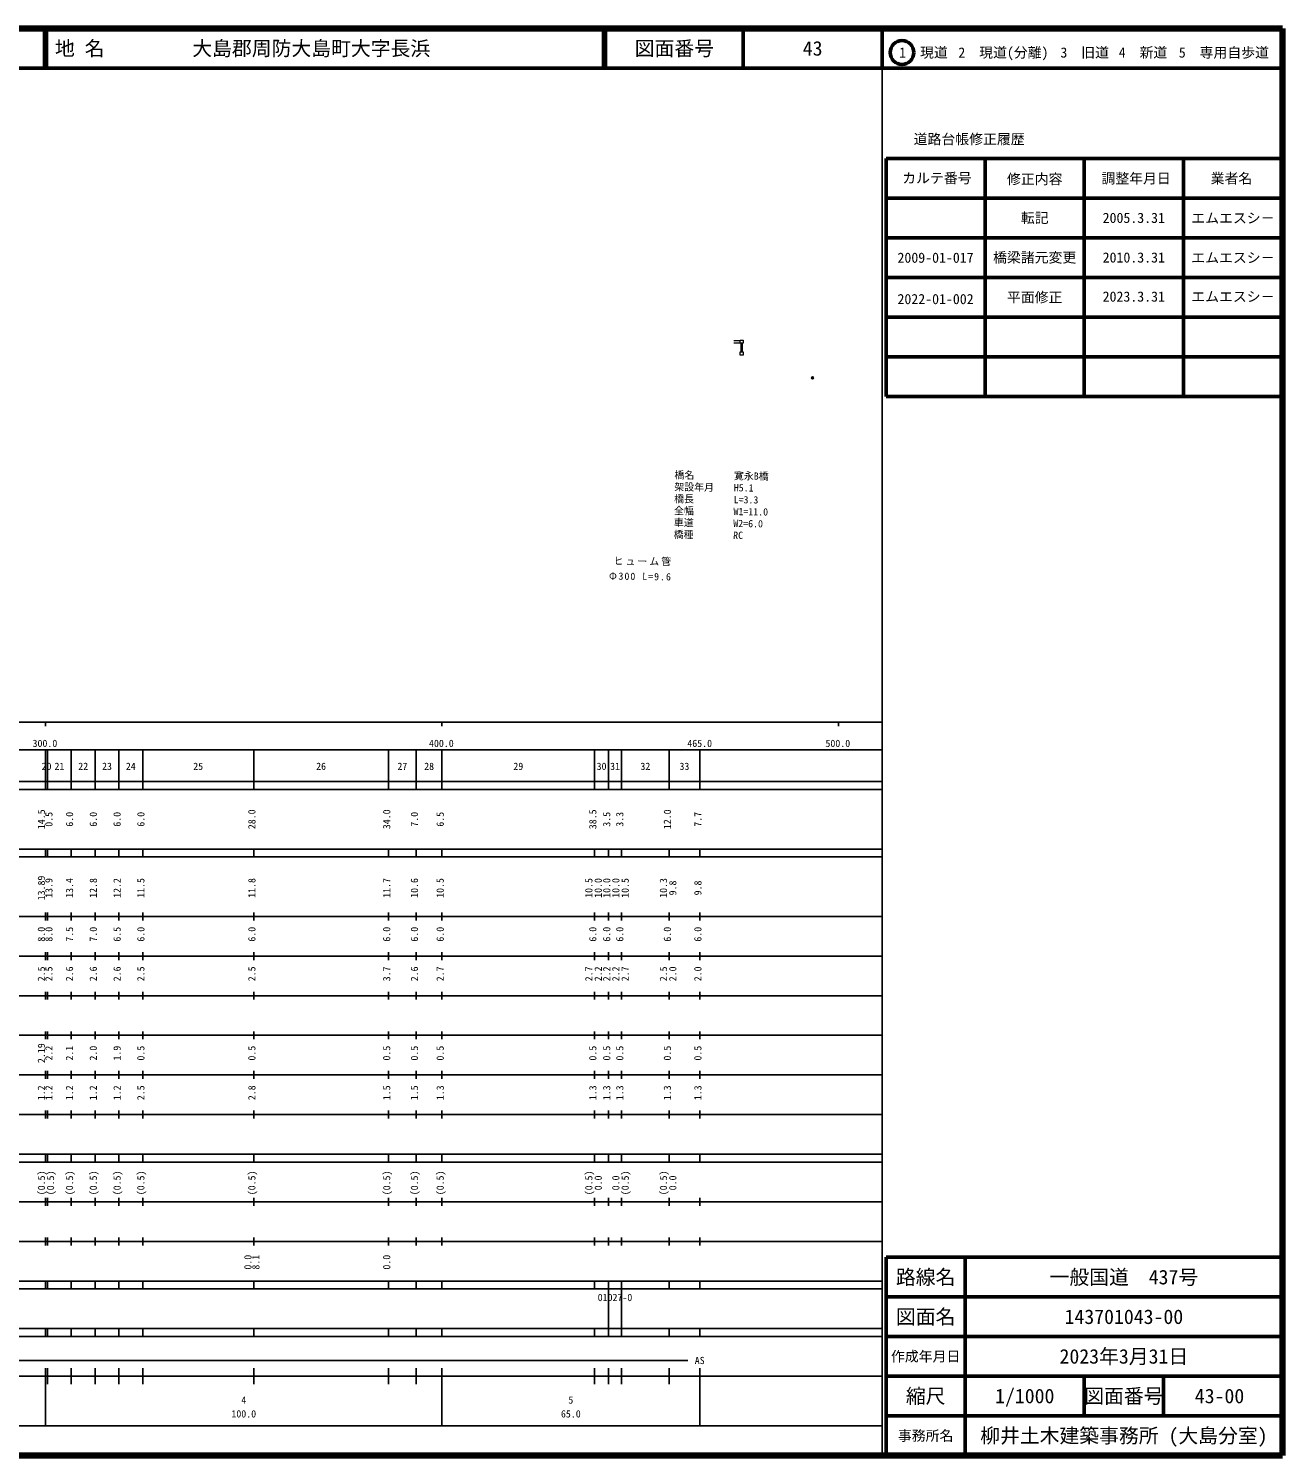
# Model space of a CAD drawing. Units: millimetres on the paper, with parts at other scales. Extents: x 40 to 680, y 20 to 380.
# Drawn here: x 363.7 to 680, y 20 to 380 of the extents above; entities that cross this region are included whole.
import ezdxf
from ezdxf.enums import TextEntityAlignment as Align

# ---------------------------------------------------------------- set-up
doc = ezdxf.new("R2010")
doc.units = ezdxf.units.MM
doc.header["$PDMODE"] = 32
doc.header["$PDSIZE"] = 0.5
for name, color, linetype, lineweight in [('M-BGD', 7, 'Continuous', 13), ('M-TTL', 2, 'Continuous', 140), ('M-TTL-BAND', 7, 'Continuous', 25), ('M-TTL-FRAM', 2, 'Continuous', 50), ('M-TTL-LINE', 7, 'Continuous', 50)]:
    doc.layers.add(name, color=color, linetype=linetype, lineweight=lineweight)
for name, color, linetype in [('M-OTRS', 6, 'Continuous'), ('M-STR-HTXT', 7, 'Continuous'), ('M-TTL-TXT', 7, 'Continuous')]:
    doc.layers.add(name, color=color, linetype=linetype)
doc.styles.add('ＭＳ ゴシック', font='')
doc.styles.get('ＭＳ ゴシック').set_extended_font_data('MS Gothic')

msp = doc.modelspace()

# ---------------------------------------------------------------- linework, layer by layer
at = {"layer": 'M-BGD'}
for p, q in [((541.603, 300.714), (543.171, 300.714)), ((543.177, 301.214), (541.609, 301.214)), ((543.342, 300.569), (543.342, 298.409)), ((543.842, 298.409), (543.842, 300.586))]:
    msp.add_line(p, q, dxfattribs=at)
for points in [[(543.177, 300.586), (543.177, 301.417), (543.934, 301.417), (543.934, 300.586)], [(543.233, 297.579), (543.233, 298.409), (543.989, 298.409), (543.989, 297.579)]]:
    msp.add_lwpolyline(points, close=True, dxfattribs=at)
at = {"layer": 'M-OTRS'}
for p in [(561.488, 291.852), (561.488, 291.851)]:
    msp.add_point(p, dxfattribs=at)
at = {"layer": 'M-TTL'}
for p, q in [((680, 380), (40, 380)), ((680, 20), (680, 380)), ((40, 20), (680, 20))]:
    msp.add_line(p, q, dxfattribs=at)
at = {"layer": 'M-TTL-BAND'}
for p, q in [((579, 20), (579, 370)), ((40, 205), (579, 205)), ((368, 205), (368, 204)), ((468, 205), (468, 204)), ((568, 205), (568, 204)), ((68, 198), (579, 198)), ((368, 188), (368, 198)), ((368.5, 188), (368.5, 198)), ((374.5, 188), (374.5, 198)), ((380.5, 188), (380.5, 198)), ((386.5, 188), (386.5, 198)), ((392.5, 188), (392.5, 198)), ((420.5, 188), (420.5, 198)), ((454.5, 188), (454.5, 198)), ((461.5, 188), (461.5, 198)), ((468, 188), (468, 198)), ((506.5, 188), (506.5, 198)), ((510, 188), (510, 198)), ((513.3, 188), (513.3, 198)), ((525.3, 188), (525.3, 198)), ((533, 188), (533, 198)), ((40, 190), (579, 190)), ((40, 188), (579, 188)), ((40, 173), (579, 173)), ((368, 171), (368, 173)), ((368.5, 171), (368.5, 173)), ((374.5, 171), (374.5, 173)), ((380.5, 171), (380.5, 173)), ((386.5, 171), (386.5, 173)), ((392.5, 171), (392.5, 173)), ((420.5, 171), (420.5, 173)), ((454.5, 171), (454.5, 173)), ((461.5, 171), (461.5, 173)), ((468, 171), (468, 173)), ((506.5, 171), (506.5, 173)), ((510, 171), (510, 173)), ((513.3, 171), (513.3, 173)), ((525.3, 171), (525.3, 173)), ((533, 171), (533, 173)), ((40, 171), (579, 171)), ((40, 156), (579, 156)), ((368, 155), (368, 157)), ((368.5, 155), (368.5, 157)), ((374.5, 155), (374.5, 157)), ((380.5, 155), (380.5, 157)), ((386.5, 155), (386.5, 157)), ((392.5, 155), (392.5, 157)), ((420.5, 155), (420.5, 157)), ((454.5, 155), (454.5, 157)), ((461.5, 155), (461.5, 157)), ((468, 155), (468, 157)), ((506.5, 155), (506.5, 157)), ((510, 155), (510, 157)), ((513.3, 155), (513.3, 157)), ((525.3, 155), (525.3, 157)), ((533, 155), (533, 157)), ((46, 146), (579, 146)), ((368, 145), (368, 147)), ((368.5, 145), (368.5, 147)), ((374.5, 145), (374.5, 147)), ((380.5, 145), (380.5, 147)), ((386.5, 145), (386.5, 147)), ((392.5, 145), (392.5, 147)), ((420.5, 145), (420.5, 147)), ((454.5, 145), (454.5, 147)), ((461.5, 145), (461.5, 147)), ((468, 145), (468, 147)), ((506.5, 145), (506.5, 147)), ((510, 145), (510, 147)), ((513.3, 145), (513.3, 147)), ((525.3, 145), (525.3, 147)), ((533, 145), (533, 147)), ((368, 135), (368, 137)), ((368.5, 135), (368.5, 137)), ((374.5, 135), (374.5, 137)), ((380.5, 135), (380.5, 137)), ((386.5, 135), (386.5, 137)), ((392.5, 135), (392.5, 137)), ((420.5, 135), (420.5, 137)), ((454.5, 135), (454.5, 137)), ((461.5, 135), (461.5, 137)), ((468, 135), (468, 137)), ((506.5, 135), (506.5, 137)), ((510, 135), (510, 137)), ((513.3, 135), (513.3, 137)), ((525.3, 135), (525.3, 137)), ((533, 135), (533, 137)), ((52, 136), (579, 136)), ((46, 126), (579, 126)), ((368, 125), (368, 127)), ((368.5, 125), (368.5, 127)), ((374.5, 125), (374.5, 127)), ((380.5, 125), (380.5, 127)), ((386.5, 125), (386.5, 127)), ((392.5, 125), (392.5, 127)), ((420.5, 125), (420.5, 127)), ((454.5, 125), (454.5, 127)), ((461.5, 125), (461.5, 127)), ((468, 125), (468, 127)), ((506.5, 125), (506.5, 127)), ((510, 125), (510, 127)), ((513.3, 125), (513.3, 127)), ((525.3, 125), (525.3, 127)), ((533, 125), (533, 127)), ((52, 116), (579, 116)), ((368, 115), (368, 117)), ((368.5, 115), (368.5, 117)), ((374.5, 115), (374.5, 117)), ((380.5, 115), (380.5, 117)), ((386.5, 115), (386.5, 117)), ((392.5, 115), (392.5, 117)), ((420.5, 115), (420.5, 117)), ((454.5, 115), (454.5, 117)), ((461.5, 115), (461.5, 117)), ((468, 115), (468, 117)), ((506.5, 115), (506.5, 117)), ((510, 115), (510, 117)), ((513.3, 115), (513.3, 117)), ((525.3, 115), (525.3, 117)), ((533, 115), (533, 117)), ((46, 106), (579, 106)), ((368, 105), (368, 107)), ((368.5, 105), (368.5, 107)), ((374.5, 105), (374.5, 107)), ((380.5, 105), (380.5, 107)), ((386.5, 105), (386.5, 107)), ((392.5, 105), (392.5, 107)), ((420.5, 105), (420.5, 107)), ((454.5, 105), (454.5, 107)), ((461.5, 105), (461.5, 107)), ((468, 105), (468, 107)), ((506.5, 105), (506.5, 107)), ((510, 105), (510, 107)), ((513.3, 105), (513.3, 107)), ((525.3, 105), (525.3, 107)), ((533, 105), (533, 107)), ((40, 96), (579, 96)), ((40, 94), (579, 94)), ((368, 94), (368, 96)), ((368.5, 94), (368.5, 96)), ((374.5, 94), (374.5, 96)), ((380.5, 94), (380.5, 96)), ((386.5, 94), (386.5, 96)), ((392.5, 94), (392.5, 96)), ((420.5, 94), (420.5, 96)), ((454.5, 94), (454.5, 96)), ((461.5, 94), (461.5, 96)), ((468, 94), (468, 96)), ((506.5, 94), (506.5, 96)), ((510, 94), (510, 96)), ((513.3, 94), (513.3, 96)), ((525.3, 94), (525.3, 96)), ((533, 94), (533, 96)), ((49, 84), (579, 84)), ((368, 83), (368, 85)), ((368.5, 83), (368.5, 85)), ((374.5, 83), (374.5, 85)), ((380.5, 83), (380.5, 85)), ((386.5, 83), (386.5, 85)), ((392.5, 83), (392.5, 85)), ((420.5, 83), (420.5, 85)), ((454.5, 83), (454.5, 85)), ((461.5, 83), (461.5, 85)), ((468, 83), (468, 85)), ((506.5, 83), (506.5, 85)), ((510, 83), (510, 85)), ((513.3, 83), (513.3, 85)), ((525.3, 83), (525.3, 85)), ((533, 83), (533, 85)), ((40, 74), (579, 74)), ((368, 73), (368, 75)), ((368.5, 73), (368.5, 75)), ((374.5, 73), (374.5, 75)), ((380.5, 73), (380.5, 75)), ((386.5, 73), (386.5, 75)), ((392.5, 73), (392.5, 75)), ((420.5, 73), (420.5, 75)), ((454.5, 73), (454.5, 75)), ((461.5, 73), (461.5, 75)), ((468, 73), (468, 75)), ((506.5, 73), (506.5, 75)), ((510, 73), (510, 75)), ((513.3, 73), (513.3, 75)), ((525.3, 73), (525.3, 75)), ((533, 73), (533, 75)), ((40, 64), (579, 64)), ((40, 62), (579, 62)), ((368, 62), (368, 64)), ((368.5, 62), (368.5, 64)), ((374.5, 62), (374.5, 64)), ((380.5, 62), (380.5, 64)), ((386.5, 62), (386.5, 64)), ((392.5, 62), (392.5, 64)), ((420.5, 62), (420.5, 64)), ((454.5, 62), (454.5, 64)), ((461.5, 62), (461.5, 64)), ((468, 62), (468, 64)), ((506.5, 62), (506.5, 64)), ((510, 62), (510, 64)), ((510, 52), (510, 62)), ((513.3, 62), (513.3, 64)), ((513.3, 52), (513.3, 62)), ((525.3, 62), (525.3, 64)), ((533, 62), (533, 64)), ((40, 52), (579, 52)), ((368, 50), (368, 52)), ((368.5, 50), (368.5, 52)), ((374.5, 50), (374.5, 52)), ((380.5, 50), (380.5, 52)), ((386.5, 50), (386.5, 52)), ((392.5, 50), (392.5, 52)), ((420.5, 50), (420.5, 52)), ((454.5, 50), (454.5, 52)), ((461.5, 50), (461.5, 52)), ((468, 50), (468, 52)), ((506.5, 50), (506.5, 52)), ((510, 50), (510, 52)), ((513.3, 50), (513.3, 52)), ((525.3, 50), (525.3, 52)), ((533, 50), (533, 52)), ((40, 50), (579, 50)), ((71, 44), (530, 44)), ((40, 40), (579, 40)), ((368, 27.5), (368, 42)), ((368.5, 38), (368.5, 42)), ((374.5, 38), (374.5, 42)), ((380.5, 38), (380.5, 42)), ((386.5, 38), (386.5, 42)), ((392.5, 38), (392.5, 42)), ((420.5, 38), (420.5, 42)), ((454.5, 38), (454.5, 42)), ((461.5, 38), (461.5, 42)), ((468, 27.5), (468, 42)), ((506.5, 38), (506.5, 42)), ((510, 38), (510, 42)), ((513.3, 38), (513.3, 42)), ((525.3, 38), (525.3, 42)), ((533, 27.5), (533, 42)), ((68, 27.5), (579, 27.5))]:
    msp.add_line(p, q, dxfattribs=at)
at = {"layer": 'M-TTL-FRAM'}
for p, q in [((580, 347.197), (580, 287.197)), ((580, 347.197), (680, 347.197)), ((580, 287.197), (680, 287.197)), ((680, 70), (580, 70)), ((580, 70), (580, 20))]:
    msp.add_line(p, q, dxfattribs=at)
at = {"layer": 'M-TTL-LINE'}
for p, q in [((367.75, 380), (367.75, 370)), ((368.25, 380), (368.25, 370)), ((508.747, 380), (508.747, 370)), ((509.247, 380), (509.247, 370)), ((543.997, 380), (543.997, 370)), ((579, 380), (579, 370)), ((40, 370), (680, 370)), ((605, 347.197), (605, 287.197)), ((630, 347.197), (630, 287.197)), ((655, 347.197), (655, 287.197)), ((580, 337.197), (680, 337.197)), ((580, 327.197), (680, 327.197)), ((580, 317.197), (680, 317.197)), ((580, 307.197), (680, 307.197)), ((580, 297.197), (680, 297.197)), ((600, 70), (600, 20)), ((680, 60), (580, 60)), ((680, 50), (580, 50)), ((680, 40), (580, 40)), ((630, 40), (630, 30)), ((650, 40), (650, 30)), ((680, 30), (580, 30))]:
    msp.add_line(p, q, dxfattribs=at)
msp.add_circle((584.031, 373.958), 3, dxfattribs=at)

# ---------------------------------------------------------------- texts
at = {"layer": 'M-STR-HTXT', "style": 'ＭＳ ゴシック'}
for s, p in [('橋名\u3000\u3000\u3000\u3000寛永B橋', (526.664, 268.29)), ('架設年月\u3000\u3000H5.1', (526.623, 265.29)), ('全幅\u3000\u3000\u3000\u3000W1=11.0', (526.539, 259.291)), ('橋長\u3000\u3000\u3000\u3000L=3.3', (526.581, 262.29)), ('車道\u3000\u3000\u3000\u3000W2=6.0', (526.498, 256.291)), ('橋種\u3000\u3000\u3000\u3000RC', (526.456, 253.291))]:
    msp.add_text(s, height=1.833, rotation=359.204, dxfattribs=at).set_placement(p, align=Align.TOP_LEFT)
at = {"layer": 'M-STR-HTXT', "char_height": 1.833, "attachment_point": 1, "rotation": 359.204, "style": 'ＭＳ ゴシック'}
for s, insert in [('\\T1.2;ヒューム管', (511.3, 246.609)), ('\\T1.2;Φ300\\~L=9.6', (510.136, 242.806))]:
    msp.add_mtext(s, dxfattribs=dict(at, insert=insert))
at = {"layer": 'M-TTL-BAND', "style": 'ＭＳ ゴシック'}
for s, p in [('300.0', (367.844, 198.195)), ('400.0', (467.844, 198.195)), ('465.0', (533, 198.195)), ('500.0', (567.844, 198.195)), ('20', (368.25, 192.405)), ('21', (371.5, 192.405)), ('22', (377.5, 192.405)), ('23', (383.5, 192.405)), ('24', (389.5, 192.405)), ('25', (406.5, 192.405)), ('26', (437.5, 192.405)), ('27', (458, 192.405)), ('28', (464.75, 192.405)), ('29', (487.25, 192.405)), ('30', (508.25, 192.405)), ('31', (511.65, 192.405)), ('32', (519.3, 192.405)), ('33', (529.15, 192.405)), ('AS', (533, 42.5)), ('4', (418, 32.523)), ('5', (500.5, 32.523)), ('100.0', (418, 29.033)), ('65.0', (500.5, 29.033))]:
    msp.add_text(s, height=1.833, dxfattribs=at).set_placement(p, align=Align.BOTTOM_CENTER)
for s, p in [('14.5', (368.4, 180.5)), ('0.5', (370.3, 180.5)), ('6.0', (375.5, 180.5)), ('6.0', (381.5, 180.5)), ('6.0', (387.5, 180.5)), ('6.0', (393.5, 180.5)), ('28.0', (421.5, 180.5)), ('34.0', (455.5, 180.5)), ('7.0', (462.5, 180.5)), ('6.5', (469, 180.5)), ('38.5', (507.5, 180.5)), ('3.5', (511, 180.5)), ('3.3', (514.3, 180.5)), ('12.0', (526.3, 180.5)), ('7.7', (534, 180.5)), ('13.89', (368.4, 163.174)), ('13.9', (370.3, 163.174)), ('13.4', (375.5, 163.174)), ('12.8', (381.5, 163.174)), ('12.2', (387.5, 163.174)), ('11.5', (393.5, 163.174)), ('11.8', (421.5, 163.174)), ('11.7', (455.5, 163.174)), ('10.6', (462.5, 163.174)), ('10.5', (469, 163.174)), ('10.5', (506.5, 163.174)), ('10.0', (508.87, 163.174)), ('10.0', (511, 163.174)), ('10.0', (513.3, 163.174)), ('10.5', (515.67, 163.174)), ('10.3', (525.3, 163.174)), ('9.8', (527.67, 163.174)), ('9.8', (534, 163.174)), ('8.0', (368.4, 151.5)), ('8.0', (370.3, 151.5)), ('7.5', (375.5, 151.5)), ('7.0', (381.5, 151.5)), ('6.5', (387.5, 151.5)), ('6.0', (393.5, 151.5)), ('6.0', (421.5, 151.5)), ('6.0', (455.5, 151.5)), ('6.0', (462.5, 151.5)), ('6.0', (469, 151.5)), ('6.0', (507.5, 151.5)), ('6.0', (511, 151.5)), ('6.0', (514.3, 151.5)), ('6.0', (526.3, 151.5)), ('6.0', (534, 151.5)), ('2.5', (368.4, 141.5)), ('2.5', (370.3, 141.5)), ('2.6', (375.5, 141.5)), ('2.6', (381.5, 141.5)), ('2.6', (387.5, 141.5)), ('2.5', (393.5, 141.5)), ('2.5', (421.5, 141.5)), ('3.7', (455.5, 141.5)), ('2.6', (462.5, 141.5)), ('2.7', (469, 141.5)), ('2.7', (506.5, 141.5)), ('2.2', (508.87, 141.5)), ('2.2', (511, 141.5)), ('2.2', (513.3, 141.5)), ('2.7', (515.67, 141.5)), ('2.5', (525.3, 141.5)), ('2.0', (527.67, 141.5)), ('2.0', (534, 141.5)), ('2.19', (368.4, 121.5)), ('2.2', (370.3, 121.5)), ('2.1', (375.5, 121.5)), ('2.0', (381.5, 121.5)), ('1.9', (387.5, 121.5)), ('0.5', (393.5, 121.5)), ('0.5', (421.5, 121.5)), ('0.5', (455.5, 121.5)), ('0.5', (462.5, 121.5)), ('0.5', (469, 121.5)), ('0.5', (507.5, 121.5)), ('0.5', (511, 121.5)), ('0.5', (514.3, 121.5)), ('0.5', (526.3, 121.5)), ('0.5', (534, 121.5)), ('1.2', (368.4, 111.5)), ('1.2', (370.3, 111.5)), ('1.2', (375.5, 111.5)), ('1.2', (381.5, 111.5)), ('1.2', (387.5, 111.5)), ('2.5', (393.5, 111.5)), ('2.8', (421.5, 111.5)), ('1.5', (455.5, 111.5)), ('1.5', (462.5, 111.5)), ('1.3', (469, 111.5)), ('1.3', (507.5, 111.5)), ('1.3', (511, 111.5)), ('1.3', (514.3, 111.5)), ('1.3', (526.3, 111.5)), ('1.3', (534, 111.5)), ('(0.5)', (368.4, 88.764)), ('(0.5)', (370.7, 88.764)), ('(0.5)', (375.5, 88.764)), ('(0.5)', (381.5, 88.764)), ('(0.5)', (387.5, 88.764)), ('(0.5)', (393.5, 88.764)), ('(0.5)', (421.5, 88.764)), ('(0.5)', (455.5, 88.764)), ('(0.5)', (462.5, 88.764)), ('(0.5)', (469, 88.764)), ('(0.5)', (506.5, 88.764)), ('0.0', (508.87, 88.764)), ('0.0', (513.3, 88.764)), ('(0.5)', (515.67, 88.764)), ('(0.5)', (525.3, 88.764)), ('0.0', (527.67, 88.764)), ('0.0', (420.5, 68.764)), ('8.1', (422.5, 68.764)), ('0.0', (455.5, 68.764))]:
    msp.add_text(s, height=1.833, rotation=90, dxfattribs=at).set_placement(p, align=Align.BOTTOM_CENTER)
msp.add_text('01027-0', height=1.833, dxfattribs=at).set_placement((507.275, 58.405), align=Align.BOTTOM_LEFT)
at = {"layer": 'M-TTL-TXT', "style": 'ＭＳ ゴシック'}
for s, p in [('地 名', (370.38, 375)), ('大島郡周防大島町大字長浜', (405.024, 375))]:
    msp.add_text(s, height=3.666, dxfattribs=at).set_placement(p, align=Align.MIDDLE_LEFT)
for s, height, p in [('図面番号', 3.666, (526.622, 375)), ('43', 3.666, (561.497, 375)), ('1\u3000現道', 2.566, (589.448, 373.958)), ('2\u3000現道(分離)', 2.566, (609.619, 373.958)), ('3\u3000旧道', 2.566, (630.121, 373.958)), ('4\u3000新道', 2.566, (644.824, 373.958)), ('5\u3000専用自歩道', 2.566, (665.228, 373.958)), ('道路台帳修正履歴', 2.566, (600.968, 352.113)), ('カルテ番号', 2.566, (592.839, 342.277)), ('修正内容', 2.566, (617.509, 342.023)), ('調整年月日', 2.566, (643.089, 342.197)), ('業者名', 2.566, (667.134, 342.197)), ('転記', 2.566, (617.5, 332.245)), ('2005.3.31', 2.566, (642.5, 332.245)), ('エムエスシ－', 2.566, (667.5, 332.189)), ('2009-01-017', 2.566, (592.5, 322.189)), ('橋梁諸元変更', 2.566, (617.5, 322.245)), ('2010.3.31', 2.566, (642.5, 322.245)), ('エムエスシ－', 2.566, (667.5, 322.189)), ('平面修正', 2.566, (617.5, 312.197)), ('2023.3.31', 2.566, (642.5, 312.38)), ('エムエスシ－', 2.566, (667.5, 312.38)), ('2022-01-002', 2.566, (592.5, 311.753)), ('路線名', 3.666, (590, 65)), ('一般国道\u3000437号', 3.666, (640, 65)), ('図面名', 3.666, (590, 55)), ('143701043-00', 3.666, (640, 55)), ('2023年3月31日', 3.666, (640, 45)), ('作成年月日', 2.566, (590, 45)), ('縮尺', 3.666, (590, 35)), ('1/1000', 3.666, (615, 35)), ('図面番号', 3.666, (640, 35)), ('43-00', 3.666, (664.125, 35)), ('事務所名', 2.566, (590, 25)), ('柳井土木建築事務所 (大島分室)', 3.666, (640, 25))]:
    msp.add_text(s, height=height, dxfattribs=at).set_placement(p, align=Align.MIDDLE_CENTER)

doc.saveas('drawing.dxf')
